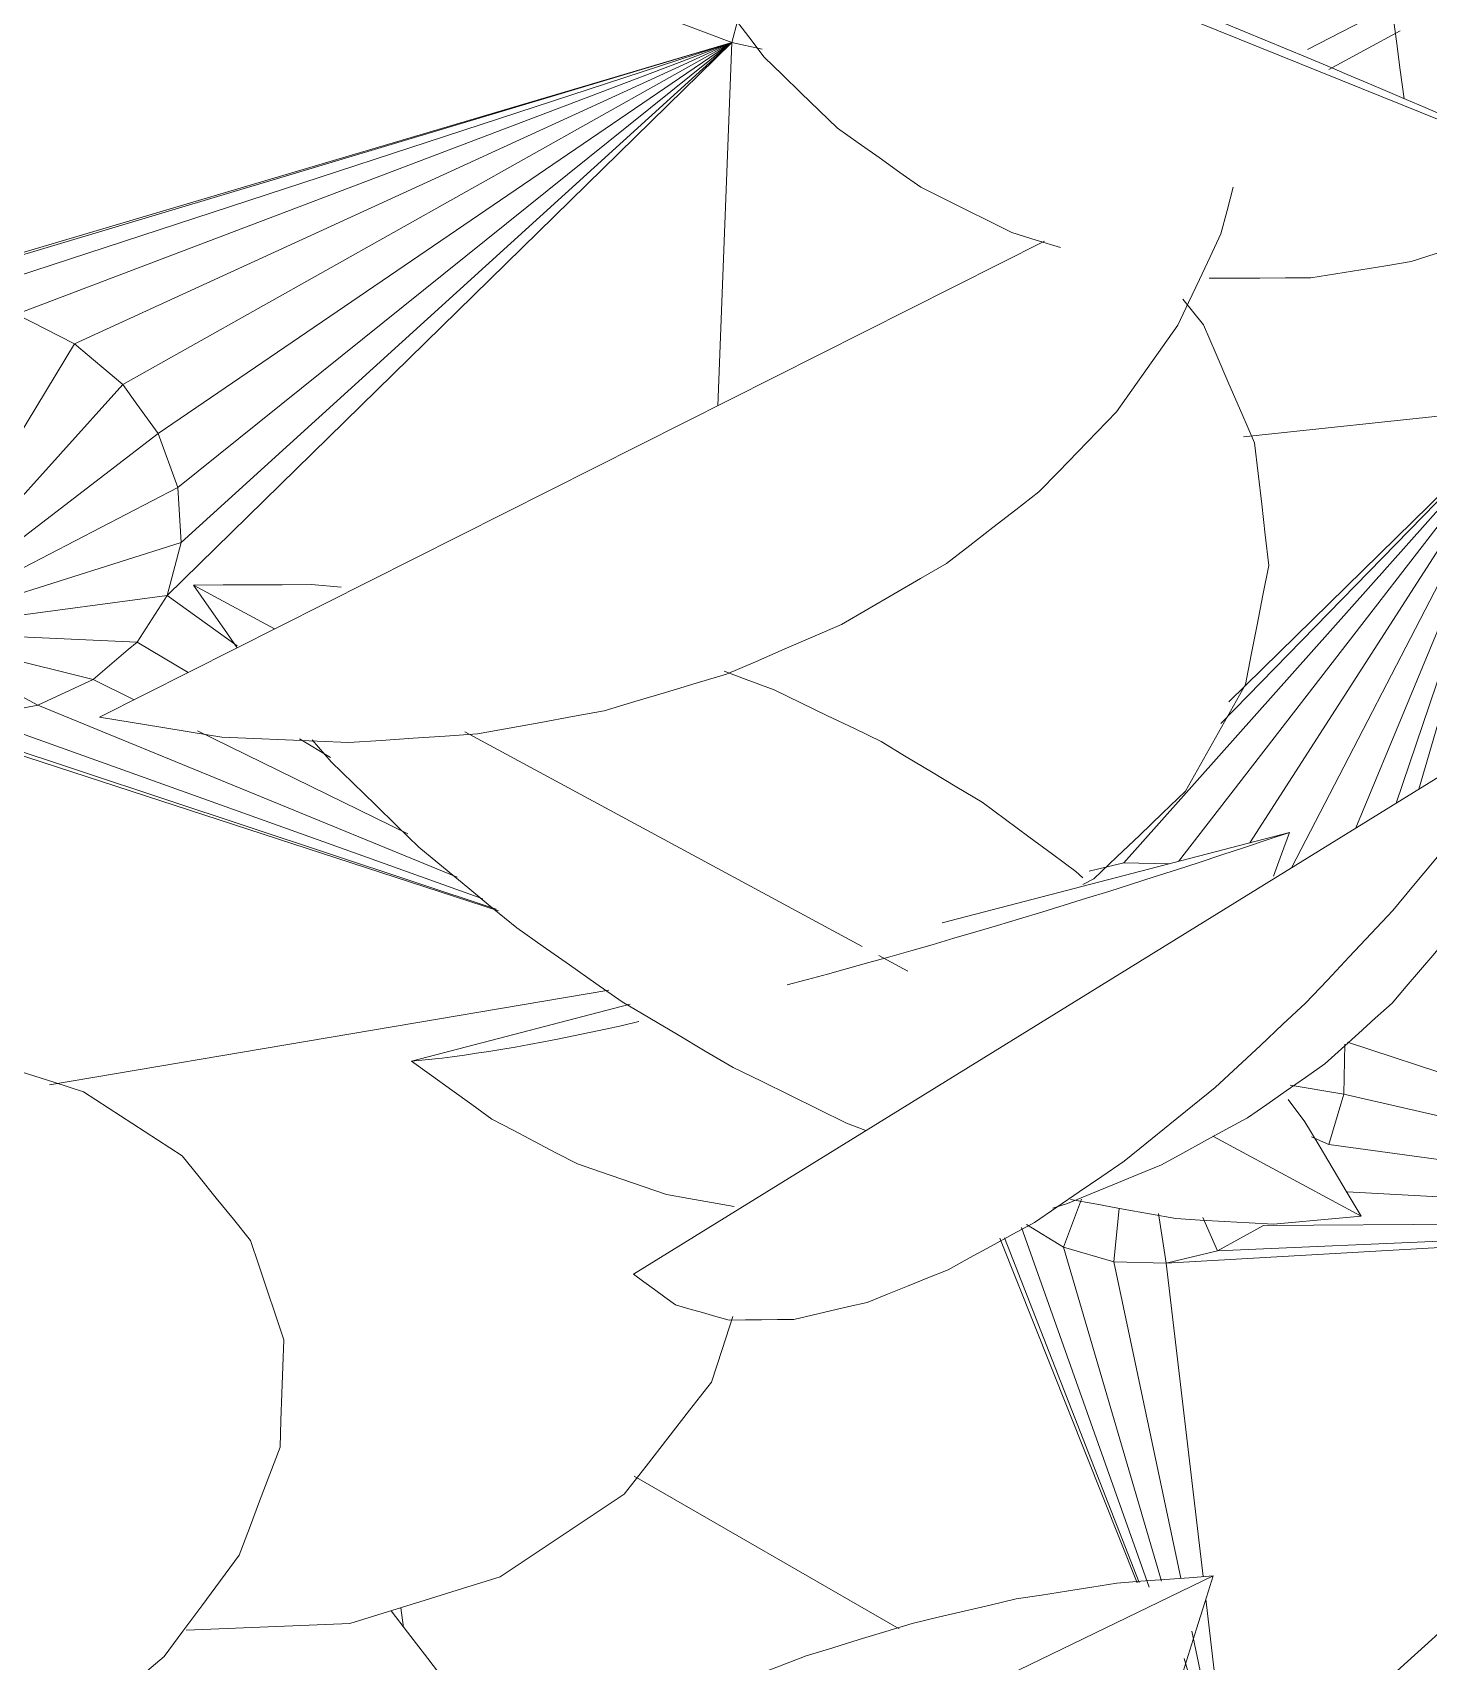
# Model space of a CAD drawing. Header units: metres. Extents: x -18.34 to -13.25, y -25.49 to -16.26.
# Drawn here: x -17.4655 to -17.4072, y -16.7891 to -16.7212 of the extents above; entities that cross this region are included whole.
import ezdxf

# ---------------------------------------------------------------- set-up
doc = ezdxf.new("R2010")
doc.units = ezdxf.units.M
doc.layers.add('Importações nas famílias', color=7, linetype='Continuous', lineweight=5)
doc.layers.add('Vegetação', color=7, linetype='Continuous', lineweight=5)

# ---------------------------------------------------------------- blocks, each defined once
blk = doc.blocks.new('Planta_pergolado_12200 - plantas pergolado_skp_Component_12-V552-Pavimento 02 - Executivo')
at = {"layer": 'Importações nas famílias', "color": 9}
blk.add_line((0.058849, 0.182428), (0.099732, 0.165928), dxfattribs=at)
at = {"layer": 'Importações nas famílias', "color": 9, "flags": 128}
for points in [[(0.060292, 0.178393), (0.059931, 0.179402), (0.05957, 0.18041), (0.05921, 0.181419), (0.058849, 0.182428)], [(0.058849, 0.182428), (0.059698, 0.182117), (0.060547, 0.181805), (0.061397, 0.181494), (0.062246, 0.181182)], [(0.062246, 0.181182), (0.063129, 0.180852), (0.064012, 0.180522), (0.064895, 0.180192), (0.065778, 0.179861)], [(0.065778, 0.179861), (0.066685, 0.179516), (0.067592, 0.17917), (0.068499, 0.178825), (0.069406, 0.17848)], [(0.062327, 0.174629), (0.061818, 0.17557), (0.061309, 0.176511), (0.060801, 0.177452), (0.060292, 0.178393)], [(0.069406, 0.17848), (0.070327, 0.178123), (0.071248, 0.177766), (0.072169, 0.177409), (0.07309, 0.177052)], [(0.07309, 0.177052), (0.074015, 0.176688), (0.074939, 0.176324), (0.075864, 0.17596), (0.076788, 0.175596)], [(0.076788, 0.175596), (0.077706, 0.175228), (0.078625, 0.174861), (0.079543, 0.174493), (0.080461, 0.174126)], [(0.064905, 0.171224), (0.06426, 0.172075), (0.063616, 0.172926), (0.062971, 0.173777), (0.062327, 0.174629)], [(0.080461, 0.174126), (0.081362, 0.173759), (0.082263, 0.173392), (0.083164, 0.173025), (0.084066, 0.172659)], [(0.084066, 0.172659), (0.08494, 0.172297), (0.085815, 0.171935), (0.086689, 0.171573), (0.087563, 0.171211)], [(0.067967, 0.168259), (0.067202, 0.169), (0.066436, 0.169742), (0.065671, 0.170483), (0.064905, 0.171224)], [(0.087563, 0.171211), (0.088401, 0.170858), (0.089239, 0.170505), (0.090077, 0.170152), (0.090915, 0.169799)], [(0.090915, 0.169799), (0.091707, 0.169458), (0.092499, 0.169118), (0.093292, 0.168778), (0.094084, 0.168437)], [(0.071441, 0.165803), (0.070572, 0.166417), (0.069704, 0.167031), (0.068835, 0.167645), (0.067967, 0.168259)], [(0.094084, 0.168437), (0.094821, 0.168113), (0.095559, 0.16779), (0.096296, 0.167466), (0.097034, 0.167142)], [(0.097034, 0.167142), (0.097708, 0.166839), (0.098383, 0.166535), (0.099058, 0.166231), (0.099732, 0.165928)], [(0.099732, 0.165928), (0.098784, 0.165447), (0.097836, 0.164966), (0.096888, 0.164486), (0.095941, 0.164005)], [(0.075244, 0.163914), (0.074293, 0.164386), (0.073342, 0.164858), (0.072392, 0.165331), (0.071441, 0.165803)], [(0.077267, 0.163275), (0.076255, 0.163594), (0.075244, 0.163914)], [(0.095941, 0.164005), (0.094931, 0.163676), (0.093922, 0.163348), (0.092913, 0.16302), (0.091904, 0.162691)], [(0.091904, 0.162691), (0.090857, 0.162523), (0.089811, 0.162354), (0.088764, 0.162185), (0.087718, 0.162017)], [(0.087718, 0.162017), (0.086658, 0.162012), (0.085599, 0.162008), (0.084539, 0.162003), (0.083479, 0.161998)]]:
    blk.add_lwpolyline(points, dxfattribs=at)
blk = doc.blocks.new('Planta_pergolado_12200 - plantas pergolado_skp_Component_12-V553-Pavimento 02 - Executivo')
at = {"layer": 'Importações nas famílias', "color": 9}
for p, q in [((0.072334, 0.135094), (0.086836, 0.13887)), ((0.050192, 0.129328), (0.05932, 0.131705)), ((0.058941, 0.130803), (0.059673, 0.130974))]:
    blk.add_line(p, q, dxfattribs=at)
at = {"layer": 'Importações nas famílias', "color": 9, "flags": 128}
for points in [[(0.083064, 0.137617), (0.084007, 0.137931), (0.08495, 0.138244), (0.085893, 0.138557), (0.086836, 0.13887)], [(0.086836, 0.13887), (0.086499, 0.13796), (0.086162, 0.13705)], [(0.079292, 0.136409), (0.080235, 0.136711), (0.081178, 0.137013), (0.082121, 0.137315), (0.083064, 0.137617)], [(0.075561, 0.13526), (0.076494, 0.135547), (0.077427, 0.135835), (0.078359, 0.136122), (0.079292, 0.136409)], [(0.071914, 0.134181), (0.072826, 0.134451), (0.073738, 0.134721), (0.07465, 0.13499), (0.075561, 0.13526)], [(0.06839, 0.133186), (0.069271, 0.133435), (0.070152, 0.133684), (0.071033, 0.133932), (0.071914, 0.134181)], [(0.065869, 0.13251), (0.066709, 0.132735), (0.06755, 0.13296), (0.06839, 0.133186)], [(0.056283, 0.130239), (0.056947, 0.13038), (0.057612, 0.130521), (0.058277, 0.130662), (0.058941, 0.130803)], [(0.053921, 0.129803), (0.054512, 0.129912), (0.055102, 0.130021), (0.055692, 0.13013), (0.056283, 0.130239)], [(0.050192, 0.129328), (0.050615, 0.12937), (0.051038, 0.129413), (0.051461, 0.129455), (0.051884, 0.129497)], [(0.053537, 0.126909), (0.052701, 0.127514), (0.051864, 0.128118), (0.051028, 0.128723), (0.050192, 0.129328)], [(0.051884, 0.129497), (0.052393, 0.129574), (0.052903, 0.12965), (0.053412, 0.129726), (0.053921, 0.129803)], [(0.05711, 0.125036), (0.056216, 0.125504), (0.055323, 0.125972), (0.05443, 0.126441), (0.053537, 0.126909)], [(0.060825, 0.123752), (0.059897, 0.124073), (0.058968, 0.124394), (0.058039, 0.124715), (0.05711, 0.125036)], [(0.063655, 0.123253), (0.062712, 0.123419), (0.061768, 0.123585), (0.060825, 0.123752)]]:
    blk.add_lwpolyline(points, dxfattribs=at)
blk = doc.blocks.new('Planta_pergolado_12200 - plantas pergolado_skp_Component_16-V555-Pavimento 02 - Executivo')
for name in ['Planta_pergolado_12200 - plantas pergolado_skp_Component_12-V552-Pavimento 02 - Executivo', 'Planta_pergolado_12200 - plantas pergolado_skp_Component_12-V553-Pavimento 02 - Executivo']:
    blk.add_blockref(name, (0, 0))
blk = doc.blocks.new('Planta_pergolado_12200 - plantas pergolado_skp_Component_12-V570-Pavimento 02 - Executivo')
at = {"layer": 'Importações nas famílias', "color": 9}
blk.add_line((0.091448, 0.17233), (0.08847, 0.170712), dxfattribs=at)
at = {"layer": 'Importações nas famílias', "color": 9, "flags": 128}
blk.add_lwpolyline([(0.087585, 0.171551), (0.088532, 0.172036), (0.089479, 0.17252), (0.090426, 0.173005), (0.091373, 0.173489)], dxfattribs=at)
blk = doc.blocks.new('Planta_pergolado_12200 - plantas pergolado_skp_Component_17-V571-Pavimento 02 - Executivo')
at = {"layer": 'Importações nas famílias', "color": 9}
for p, q in [((0.096889, 0.156661), (0.079921, 0.137606)), ((0.096889, 0.156661), (0.082194, 0.137662)), ((0.096889, 0.156661), (0.08396, 0.143411)), ((0.096889, 0.156661), (0.084293, 0.144315)), ((0.096889, 0.156661), (0.084907, 0.155375)), ((0.096889, 0.156661), (0.085178, 0.138439)), ((0.096889, 0.156661), (0.086911, 0.137395)), ((0.096889, 0.156661), (0.089599, 0.139055)), ((0.096889, 0.156661), (0.091283, 0.140095)), ((0.092224, 0.140676), (0.096889, 0.156661)), ((0.096889, 0.156661), (0.094914, 0.154724)), ((0.096889, 0.156661), (0.101182, 0.147032)), ((0.079921, 0.137606), (0.078473, 0.137255)), ((0.081807, 0.137561), (0.079921, 0.137606)), ((0.089094, 0.127951), (0.089147, 0.130034)), ((0.089246, 0.130113), (0.101284, 0.126167)), ((0.089094, 0.127951), (0.086862, 0.128316)), ((0.08897, 0.127527), (0.089094, 0.127951)), ((0.089094, 0.127951), (0.101135, 0.125164)), ((0.08897, 0.127527), (0.088474, 0.125845)), ((0.087756, 0.126158), (0.088474, 0.125845)), ((0.101066, 0.124132), (0.088474, 0.125845)), ((0.101006, 0.123233), (0.089233, 0.123869)), ((0.07815, 0.12356), (0.0774, 0.121563)), ((0.079723, 0.123187), (0.0795, 0.120944)), ((0.075645, 0.122384), (0.080971, 0.107369)), ((0.07585, 0.122511), (0.0774, 0.121563)), ((0.08136, 0.122969), (0.08169, 0.120891)), ((0.083214, 0.122797), (0.08382, 0.121408)), ((0.085744, 0.122459), (0.08382, 0.121408)), ((0.085744, 0.122459), (0.100961, 0.122561)), ((0.074738, 0.121937), (0.08047, 0.107554)), ((0.074937, 0.121947), (0.08055, 0.107563)), ((0.100923, 0.121996), (0.08169, 0.120891)), ((0.08382, 0.121408), (0.100933, 0.122152)), ((0.0774, 0.121563), (0.0795, 0.120944)), ((0.0774, 0.121563), (0.081492, 0.107622)), ((0.08382, 0.121408), (0.08169, 0.120891)), ((0.0795, 0.120944), (0.08169, 0.120891)), ((0.0795, 0.120944), (0.082289, 0.10774)), ((0.08169, 0.120891), (0.083227, 0.10781)), ((0.084423, 0.097636), (0.10102, 0.11265)), ((0.070542, 0.105632), (0.059476, 0.112006)), ((0.083338, 0.106871), (0.084423, 0.097636)), ((0.049742, 0.106509), (0.049852, 0.10568)), ((0.082755, 0.105536), (0.084423, 0.097636)), ((0.08244, 0.104391), (0.084423, 0.097636)), ((0.082081, 0.103514), (0.084423, 0.097636)), ((0.082106, 0.103575), (0.084423, 0.097636)), ((0.082219, 0.103851), (0.084423, 0.097636)), ((0.084423, 0.097636), (0.080258, 0.100035)), ((0.103409, 0.088714), (0.104593, 0.089074))]:
    blk.add_line(p, q, dxfattribs=at)
at = {"layer": 'Importações nas famílias', "color": 9, "flags": 128}
for points in [[(0.096889, 0.156661), (0.096605, 0.157843), (0.09632, 0.159026), (0.096036, 0.160208), (0.095794, 0.161211)], [(0.100049, 0.157605), (0.099217, 0.157357), (0.098053, 0.157009), (0.096889, 0.156661)], [(0.08147, 0.09377), (0.082208, 0.094736), (0.082946, 0.095703), (0.083685, 0.096669), (0.084423, 0.097636)], [(0.084423, 0.097636), (0.085306, 0.096568), (0.086188, 0.0955), (0.087071, 0.094433), (0.087954, 0.093365)], [(0.077618, 0.0908), (0.078581, 0.091542), (0.079544, 0.092285), (0.080507, 0.093027), (0.08147, 0.09377)], [(0.087954, 0.093365), (0.089107, 0.092599), (0.090261, 0.091833), (0.091414, 0.091067), (0.092567, 0.090301)], [(0.073132, 0.088929), (0.074254, 0.089396), (0.075375, 0.089864), (0.076497, 0.090332), (0.077618, 0.0908)], [(0.092567, 0.090301), (0.093893, 0.089902), (0.095219, 0.089503), (0.096544, 0.089104), (0.09787, 0.088705)], [(0.069521, 0.088445), (0.070725, 0.088606), (0.071928, 0.088767), (0.073132, 0.088929)], [(0.09787, 0.088705), (0.099255, 0.088707), (0.100639, 0.088709), (0.102024, 0.088711), (0.103409, 0.088714)]]:
    blk.add_lwpolyline(points, dxfattribs=at)
blk = doc.blocks.new('Planta_pergolado_12200 - plantas pergolado_skp_Component_16-V572-Pavimento 02 - Executivo')
for name in ['Planta_pergolado_12200 - plantas pergolado_skp_Component_12-V570-Pavimento 02 - Executivo', 'Planta_pergolado_12200 - plantas pergolado_skp_Component_17-V571-Pavimento 02 - Executivo']:
    blk.add_blockref(name, (0, 0))
blk = doc.blocks.new('Planta_pergolado_12200 - plantas pergolado_skp_Component_17-V601-Pavimento 02 - Executivo')
at = {"layer": 'Importações nas famílias', "color": 9, "flags": 128}
blk.add_lwpolyline([(0.091128, 0.173098), (0.091291, 0.171892), (0.091454, 0.170687), (0.091617, 0.169481)], dxfattribs=at)
blk = doc.blocks.new('Planta_pergolado_12200 - plantas pergolado_skp_Component_16-V602-Pavimento 02 - Executivo')
blk.add_blockref('Planta_pergolado_12200 - plantas pergolado_skp_Component_17-V601-Pavimento 02 - Executivo', (0, 0))
blk = doc.blocks.new('Planta_pergolado_12200 - plantas pergolado_skp_Component_17-V629-Pavimento 02 - Executivo')
at = {"layer": 'Importações nas famílias', "color": 9}
for p, q in [((0.063551, 0.171835), (0.019956, 0.18836)), ((0.063551, 0.171835), (0.063788, 0.172732)), ((0.063551, 0.171835), (0.027269, 0.161093)), ((0.063551, 0.171835), (0.02831, 0.161294)), ((0.063551, 0.171835), (0.031035, 0.161197)), ((0.063551, 0.171835), (0.0337, 0.160506)), ((0.063551, 0.171835), (0.036123, 0.159268)), ((0.063551, 0.171835), (0.03814, 0.157568)), ((0.063551, 0.171835), (0.039612, 0.155522)), ((0.039984, 0.14876), (0.063551, 0.171835)), ((0.063551, 0.171835), (0.04044, 0.153269)), ((0.063551, 0.171835), (0.040567, 0.150963)), ((0.063551, 0.171835), (0.062973, 0.156679)), ((0.064822, 0.171564), (0.063551, 0.171835)), ((0.083237, 0.160056), (0.082385, 0.161121)), ((0.036123, 0.159268), (0.0337, 0.160506)), ((0.036123, 0.159268), (0.028859, 0.147262)), ((0.03814, 0.157568), (0.036123, 0.159268)), ((0.028859, 0.147262), (0.03814, 0.157568)), ((0.03873, 0.156749), (0.03814, 0.157568)), ((0.039612, 0.155522), (0.03873, 0.156749)), ((0.039612, 0.155522), (0.028859, 0.147262)), ((0.04044, 0.153269), (0.039612, 0.155522)), ((0.028859, 0.147262), (0.04044, 0.153269)), ((0.040567, 0.150963), (0.04044, 0.153269)), ((0.028859, 0.147262), (0.040567, 0.150963)), ((0.039984, 0.14876), (0.040567, 0.150963)), ((0.028859, 0.147262), (0.039984, 0.14876)), ((0.038732, 0.146812), (0.039984, 0.14876)), ((0.039984, 0.14876), (0.042911, 0.146658)), ((0.038732, 0.146812), (0.028859, 0.147262)), ((0.028859, 0.147262), (0.036894, 0.14525)), ((0.028859, 0.147262), (0.034598, 0.144181)), ((0.038362, 0.146498), (0.036894, 0.14525)), ((0.038362, 0.146498), (0.038732, 0.146812)), ((0.038732, 0.146812), (0.04086, 0.145543)), ((0.036894, 0.14525), (0.034598, 0.144181)), ((0.038608, 0.144409), (0.036894, 0.14525)), ((0.05382, 0.135592), (0.026609, 0.144467)), ((0.034598, 0.144181), (0.031999, 0.143678)), ((0.052096, 0.136997), (0.034598, 0.144181)), ((0.029274, 0.143776), (0.053716, 0.135672)), ((0.031999, 0.143678), (0.053158, 0.136095)), ((0.050036, 0.138804), (0.041261, 0.143108)), ((0.045507, 0.142773), (0.046811, 0.141996)), ((0.078211, 0.136695), (0.078661, 0.136934)), ((0.035078, 0.128332), (0.05842, 0.132285))]:
    blk.add_line(p, q, dxfattribs=at)
at = {"layer": 'Importações nas famílias', "color": 9, "flags": 128}
for points in [[(0.085372, 0.155125), (0.084838, 0.156358), (0.084304, 0.157591), (0.083771, 0.158824), (0.083237, 0.160056)], [(0.085969, 0.150006), (0.08582, 0.151286), (0.08567, 0.152566), (0.085521, 0.153846), (0.085372, 0.155125)], [(0.084988, 0.145049), (0.085233, 0.146288), (0.085478, 0.147528), (0.085724, 0.148767), (0.085969, 0.150006)], [(0.082495, 0.14059), (0.083118, 0.141704), (0.083742, 0.142819), (0.084365, 0.143934), (0.084988, 0.145049)], [(0.078661, 0.136934), (0.07962, 0.137848), (0.080578, 0.138762), (0.081537, 0.139676), (0.082495, 0.14059)], [(0.062701, 0.115919), (0.063148, 0.117289), (0.063594, 0.11866)], [(0.059066, 0.111251), (0.059974, 0.112418), (0.060883, 0.113585), (0.061792, 0.114752), (0.062701, 0.115919)], [(0.05389, 0.107796), (0.055184, 0.10866), (0.056478, 0.109524), (0.057772, 0.110387), (0.059066, 0.111251)], [(0.047618, 0.105849), (0.049186, 0.106336), (0.050754, 0.106823), (0.052322, 0.10731), (0.05389, 0.107796)], [(0.040784, 0.105577), (0.042492, 0.105645), (0.044201, 0.105713), (0.045909, 0.105781), (0.047618, 0.105849)]]:
    blk.add_lwpolyline(points, dxfattribs=at)
blk = doc.blocks.new('Planta_pergolado_12200 - plantas pergolado_skp_Component_16-V630-Pavimento 02 - Executivo')
blk.add_blockref('Planta_pergolado_12200 - plantas pergolado_skp_Component_17-V629-Pavimento 02 - Executivo', (0, 0))
blk = doc.blocks.new('Planta_pergolado_12200 - plantas pergolado_skp_-V646-Pavimento 02 - Executivo')
blk.add_blockref('Planta_pergolado_12200 - plantas pergolado_skp_Component_16-V630-Pavimento 02 - Executivo', (0, 0))
blk = doc.blocks.new('Planta_pergolado_12200 - plantas pergolado_skp_-3067458-Pavimento 02 - Executivo')
for name in ['Planta_pergolado_12200 - plantas pergolado_skp_-V646-Pavimento 02 - Executivo', 'Planta_pergolado_12200 - plantas pergolado_skp_Component_16-V602-Pavimento 02 - Executivo', 'Planta_pergolado_12200 - plantas pergolado_skp_Component_16-V572-Pavimento 02 - Executivo', 'Planta_pergolado_12200 - plantas pergolado_skp_Component_16-V555-Pavimento 02 - Executivo']:
    blk.add_blockref(name, (0, 0))
blk = doc.blocks.new('Planta_pergolado_12200 - plantas pergolado_skp_Component_12-V927-Pavimento 02 - Executivo')
at = {"layer": 'Importações nas famílias', "color": 9}
blk.add_line((0.076602, 0.163543), (0.037163, 0.143682), dxfattribs=at)
at = {"layer": 'Importações nas famílias', "color": 9, "flags": 128}
for points in [[(0.083971, 0.163848), (0.084223, 0.164826), (0.084476, 0.165805)], [(0.082168, 0.160037), (0.082619, 0.16099), (0.08307, 0.161942), (0.08352, 0.162895), (0.083971, 0.163848)], [(0.079617, 0.15642), (0.080255, 0.157325), (0.080893, 0.158229), (0.08153, 0.159133), (0.082168, 0.160037)], [(0.076375, 0.153082), (0.077185, 0.153917), (0.077996, 0.154751), (0.078806, 0.155586), (0.079617, 0.15642)], [(0.072519, 0.1501), (0.073483, 0.150846), (0.074447, 0.151591), (0.075411, 0.152337), (0.076375, 0.153082)], [(0.068139, 0.147546), (0.069234, 0.148184), (0.070329, 0.148823), (0.071424, 0.149462), (0.072519, 0.1501)], [(0.063339, 0.145478), (0.064539, 0.145995), (0.065739, 0.146512), (0.066939, 0.147029), (0.068139, 0.147546)], [(0.058231, 0.143945), (0.059508, 0.144328), (0.060785, 0.144711), (0.062062, 0.145095), (0.063339, 0.145478)], [(0.037163, 0.143682), (0.038441, 0.143474), (0.039719, 0.143266), (0.040997, 0.143058), (0.042276, 0.14285)], [(0.052935, 0.142983), (0.054259, 0.143224), (0.055583, 0.143464), (0.056907, 0.143705), (0.058231, 0.143945)], [(0.042276, 0.14285), (0.0436, 0.142792), (0.044925, 0.142733), (0.04625, 0.142674), (0.047574, 0.142616)], [(0.047574, 0.142616), (0.048914, 0.142708), (0.050254, 0.1428), (0.051595, 0.142891), (0.052935, 0.142983)]]:
    blk.add_lwpolyline(points, dxfattribs=at)
blk = doc.blocks.new('Planta_pergolado_12200 - plantas pergolado_skp_Component_12-V928-Pavimento 02 - Executivo')
at = {"layer": 'Importações nas famílias', "color": 9}
for p, q in [((0.097733, 0.144079), (0.059451, 0.120437)), ((0.07756, 0.123376), (0.076952, 0.123191))]:
    blk.add_line(p, q, dxfattribs=at)
at = {"layer": 'Importações nas famílias', "color": 9, "flags": 128}
for points in [[(0.094583, 0.139761), (0.095371, 0.14084), (0.096158, 0.14192), (0.096946, 0.142999), (0.097733, 0.144079)], [(0.097733, 0.144079), (0.097504, 0.143242), (0.097274, 0.142406), (0.097045, 0.14157), (0.096815, 0.140734)], [(0.096815, 0.140734), (0.09646, 0.139935), (0.096104, 0.139137), (0.095749, 0.138338), (0.095394, 0.13754)], [(0.091145, 0.135615), (0.092005, 0.136652), (0.092864, 0.137688), (0.093724, 0.138724), (0.094583, 0.139761)], [(0.095394, 0.13754), (0.094917, 0.136788), (0.09444, 0.136036), (0.093963, 0.135284), (0.093486, 0.134533)], [(0.0875, 0.131739), (0.088411, 0.132708), (0.089322, 0.133677), (0.090234, 0.134646), (0.091145, 0.135615)], [(0.093486, 0.134533), (0.092893, 0.133836), (0.092299, 0.133139), (0.091706, 0.132443), (0.091113, 0.131746)], [(0.083732, 0.128224), (0.084674, 0.129103), (0.085616, 0.129982), (0.086558, 0.130861), (0.0875, 0.131739)], [(0.091113, 0.131746), (0.090409, 0.131112), (0.089706, 0.130478), (0.089003, 0.129844), (0.0883, 0.12921)], [(0.0883, 0.12921), (0.087494, 0.128646), (0.086689, 0.128082), (0.085884, 0.127518), (0.085079, 0.126954)], [(0.07993, 0.125152), (0.08088, 0.12592), (0.081831, 0.126688), (0.082781, 0.127456), (0.083732, 0.128224)], [(0.085079, 0.126954), (0.08418, 0.126466), (0.083282, 0.125978), (0.082384, 0.12549), (0.081485, 0.125002)], [(0.076184, 0.122596), (0.07712, 0.123235), (0.078057, 0.123874), (0.078993, 0.124513), (0.07993, 0.125152)], [(0.081485, 0.125002), (0.080504, 0.124596), (0.079523, 0.124189), (0.078541, 0.123783), (0.07756, 0.123376)], [(0.072581, 0.120614), (0.073482, 0.121109), (0.074382, 0.121605), (0.075283, 0.1221), (0.076184, 0.122596)], [(0.059451, 0.120437), (0.059889, 0.120115), (0.060327, 0.119792), (0.060765, 0.119469), (0.061203, 0.119147)], [(0.069206, 0.119254), (0.07005, 0.119594), (0.070894, 0.119934), (0.071737, 0.120274), (0.072581, 0.120614)], [(0.061203, 0.119147), (0.061764, 0.118988), (0.062326, 0.118829), (0.062888, 0.11867), (0.063449, 0.118512)], [(0.066138, 0.118548), (0.066905, 0.118724), (0.067672, 0.118901), (0.068439, 0.119078), (0.069206, 0.119254)], [(0.063449, 0.118512), (0.064122, 0.118521), (0.064794, 0.11853), (0.065466, 0.118539), (0.066138, 0.118548)]]:
    blk.add_lwpolyline(points, dxfattribs=at)
blk = doc.blocks.new('Planta_pergolado_12200 - plantas pergolado_skp_Component_17-V932-Pavimento 02 - Executivo')
at = {"layer": 'Importações nas famílias', "color": 9, "flags": 128}
for points in [[(0.031394, 0.129678), (0.032669, 0.12927), (0.033944, 0.128862), (0.03522, 0.128454), (0.036495, 0.128046)], [(0.036495, 0.128046), (0.037525, 0.127378), (0.038554, 0.12671), (0.039583, 0.126042), (0.040613, 0.125374)], [(0.040613, 0.125374), (0.041326, 0.124491), (0.042039, 0.123609), (0.042752, 0.122726), (0.043466, 0.121844)], [(0.043466, 0.121844), (0.043814, 0.120807), (0.044163, 0.11977), (0.044511, 0.118734), (0.04486, 0.117697)], [(0.04486, 0.117697), (0.04482, 0.116577), (0.04478, 0.115456), (0.04474, 0.114336), (0.0447, 0.113216)], [(0.0447, 0.113216), (0.044274, 0.112088), (0.043848, 0.110961), (0.043423, 0.109833), (0.042997, 0.108705)], [(0.042997, 0.108705), (0.042214, 0.107647), (0.041432, 0.106589), (0.040649, 0.105531), (0.039867, 0.104473)], [(0.039867, 0.104473), (0.038781, 0.103557), (0.037695, 0.102641), (0.036609, 0.101724), (0.035523, 0.100808)]]:
    blk.add_lwpolyline(points, dxfattribs=at)
blk = doc.blocks.new('Planta_pergolado_12200 - plantas pergolado_skp_Component_16-V933-Pavimento 02 - Executivo')
for name in ['Planta_pergolado_12200 - plantas pergolado_skp_Component_12-V927-Pavimento 02 - Executivo', 'Planta_pergolado_12200 - plantas pergolado_skp_Component_12-V928-Pavimento 02 - Executivo', 'Planta_pergolado_12200 - plantas pergolado_skp_Component_17-V932-Pavimento 02 - Executivo']:
    blk.add_blockref(name, (0, 0))
blk = doc.blocks.new('Planta_pergolado_12200 - plantas pergolado_skp_-V955-Pavimento 02 - Executivo')
blk.add_blockref('Planta_pergolado_12200 - plantas pergolado_skp_Component_16-V933-Pavimento 02 - Executivo', (0, 0))
blk = doc.blocks.new('Planta_pergolado_12200 - plantas pergolado_skp_-3067464-Pavimento 02 - Executivo')
blk.add_blockref('Planta_pergolado_12200 - plantas pergolado_skp_-V955-Pavimento 02 - Executivo', (0, 0))
blk = doc.blocks.new('Planta_pergolado_12200 - plantas pergolado_skp_-3067465-Pavimento 02 - Executivo')
for name in ['Planta_pergolado_12200 - plantas pergolado_skp_-3067464-Pavimento 02 - Executivo', 'Planta_pergolado_12200 - plantas pergolado_skp_-3067458-Pavimento 02 - Executivo']:
    blk.add_blockref(name, (0, 0))
blk = doc.blocks.new('Planta_pergolado_12200 - plantas pergolado_skp_Component_17-V1062-Pavimento 02 - Executivo')
at = {"layer": 'Importações nas famílias', "color": 9, "flags": 128}
blk.add_lwpolyline([(0.051721, 0.103286), (0.05087, 0.104388), (0.05002, 0.105489), (0.049332, 0.106381)], dxfattribs=at)
blk = doc.blocks.new('Planta_pergolado_12200 - plantas pergolado_skp_Component_16-V1063-Pavimento 02 - Executivo')
blk.add_blockref('Planta_pergolado_12200 - plantas pergolado_skp_Component_17-V1062-Pavimento 02 - Executivo', (0, 0))
blk = doc.blocks.new('Planta_pergolado_12200 - plantas pergolado_skp_-V1064-Pavimento 02 - Executivo')
blk.add_blockref('Planta_pergolado_12200 - plantas pergolado_skp_Component_16-V1063-Pavimento 02 - Executivo', (0, 0))
blk = doc.blocks.new('Planta_pergolado_12200 - plantas pergolado_skp_-3067414-Pavimento 02 - Executivo')
blk.add_blockref('Planta_pergolado_12200 - plantas pergolado_skp_-V1064-Pavimento 02 - Executivo', (0, 0))
blk = doc.blocks.new('Planta_pergolado_12200 - plantas pergolado_skp_Component_12-V1230-Pavimento 02 - Executivo')
at = {"layer": 'Importações nas famílias', "color": 9}
for p, q in [((0.041089, 0.149194), (0.044474, 0.147363)), ((0.046014, 0.149212), (0.047249, 0.149103)), ((0.052416, 0.143069), (0.068989, 0.134109)), ((0.046833, 0.14181), (0.046043, 0.14273)), ((0.077915, 0.13724), (0.078211, 0.136974)), ((0.069688, 0.133731), (0.070897, 0.133077)), ((0.086782, 0.127729), (0.087478, 0.126794)), ((0.069146, 0.126425), (0.068337, 0.126741)), ((0.08363, 0.126193), (0.089818, 0.122847))]:
    blk.add_line(p, q, dxfattribs=at)
at = {"layer": 'Importações nas famílias', "color": 9, "flags": 128}
for points in [[(0.041089, 0.149194), (0.04232, 0.149198), (0.043551, 0.149203), (0.044783, 0.149207), (0.046014, 0.149212)], [(0.042913, 0.146577), (0.04238, 0.147341), (0.041735, 0.148267), (0.041089, 0.149194)], [(0.063236, 0.145602), (0.064159, 0.145256), (0.065324, 0.144818)], [(0.065324, 0.144818), (0.066439, 0.14428), (0.067555, 0.143741), (0.06867, 0.143203), (0.069785, 0.142664)], [(0.069785, 0.142664), (0.070838, 0.14203), (0.071892, 0.141396), (0.072945, 0.140763), (0.073998, 0.140129)], [(0.050497, 0.138248), (0.049581, 0.139139), (0.048665, 0.140029), (0.047749, 0.14092), (0.046833, 0.14181)], [(0.073998, 0.140129), (0.074977, 0.139407), (0.075956, 0.138684), (0.076936, 0.137962), (0.077915, 0.13724)], [(0.054579, 0.134885), (0.053559, 0.135726), (0.052538, 0.136567), (0.051518, 0.137407), (0.050497, 0.138248)], [(0.058983, 0.131799), (0.057882, 0.13257), (0.056781, 0.133342), (0.05568, 0.134113), (0.054579, 0.134885)], [(0.063605, 0.129063), (0.06245, 0.129747), (0.061294, 0.130431), (0.060139, 0.131115), (0.058983, 0.131799)], [(0.068337, 0.126741), (0.067154, 0.127322), (0.065971, 0.127902), (0.064788, 0.128482), (0.063605, 0.129063)], [(0.087478, 0.126794), (0.088063, 0.125807), (0.088648, 0.12482), (0.089233, 0.123834), (0.089818, 0.122847)], [(0.082087, 0.12275), (0.080987, 0.122949), (0.079887, 0.123148), (0.078788, 0.123348), (0.077688, 0.123547)], [(0.086162, 0.122514), (0.085143, 0.122573), (0.084124, 0.122632), (0.083106, 0.122691), (0.082087, 0.12275)], [(0.089818, 0.122847), (0.088904, 0.122764), (0.08799, 0.122681), (0.087076, 0.122598), (0.086162, 0.122514)]]:
    blk.add_lwpolyline(points, dxfattribs=at)
blk = doc.blocks.new('Planta_pergolado_12200 - plantas pergolado_skp_Component_12-V1231-Pavimento 02 - Executivo')
at = {"layer": 'Importações nas famílias', "color": 9}
blk.add_line((0.034489, 0.084049), (0.083643, 0.107841), dxfattribs=at)
at = {"layer": 'Importações nas famílias', "color": 9, "flags": 128}
for points in [[(0.075425, 0.106877), (0.076475, 0.107043), (0.077525, 0.107209), (0.078575, 0.107374), (0.079625, 0.10754)], [(0.079625, 0.10754), (0.08063, 0.107615), (0.081634, 0.107691), (0.082638, 0.107766), (0.083643, 0.107841)], [(0.083643, 0.107841), (0.083294, 0.106733), (0.082946, 0.105625), (0.082598, 0.104517), (0.082249, 0.103409)], [(0.071088, 0.10586), (0.072172, 0.106114), (0.073256, 0.106369), (0.074341, 0.106623), (0.075425, 0.106877)], [(0.066663, 0.104499), (0.067769, 0.10484), (0.068875, 0.10518), (0.069982, 0.10552), (0.071088, 0.10586)], [(0.062198, 0.102811), (0.063314, 0.103233), (0.06443, 0.103655), (0.065547, 0.104077), (0.066663, 0.104499)], [(0.082249, 0.103409), (0.081708, 0.102346), (0.081167, 0.101283), (0.080625, 0.100221), (0.080084, 0.099158)], [(0.057744, 0.100813), (0.058858, 0.101313), (0.059971, 0.101812), (0.061085, 0.102312), (0.062198, 0.102811)], [(0.053351, 0.098528), (0.054449, 0.0991), (0.055548, 0.099671), (0.056646, 0.100242), (0.057744, 0.100813)], [(0.080084, 0.099158), (0.079362, 0.098165), (0.07864, 0.097173), (0.077918, 0.09618), (0.077196, 0.095188)], [(0.049065, 0.095982), (0.050137, 0.096618), (0.051208, 0.097255), (0.052279, 0.097892), (0.053351, 0.098528)], [(0.044937, 0.093202), (0.045969, 0.093897), (0.047001, 0.094592), (0.048033, 0.095287), (0.049065, 0.095982)], [(0.077196, 0.095188), (0.07631, 0.094289), (0.075425, 0.09339), (0.074539, 0.092491), (0.073654, 0.091592)], [(0.04101, 0.090219), (0.041992, 0.090965), (0.042973, 0.091711), (0.043955, 0.092456), (0.044937, 0.093202)], [(0.073654, 0.091592), (0.072625, 0.090807), (0.071597, 0.090023), (0.070569, 0.089238), (0.069541, 0.088454)], [(0.03733, 0.087067), (0.03825, 0.087855), (0.03917, 0.088643), (0.04009, 0.089431), (0.04101, 0.090219)], [(0.069541, 0.088454), (0.068394, 0.087802), (0.067247, 0.087151), (0.0661, 0.086499), (0.064953, 0.085848)], [(0.034784, 0.084603), (0.035633, 0.085424), (0.036481, 0.086246), (0.03733, 0.087067)], [(0.064953, 0.085848), (0.063714, 0.085345), (0.062476, 0.084841), (0.061237, 0.084338), (0.059998, 0.083835)], [(0.038907, 0.08243), (0.037664, 0.082768), (0.036421, 0.083106), (0.035179, 0.083443), (0.034444, 0.083643)], [(0.059998, 0.083835), (0.058697, 0.083492), (0.057396, 0.083149), (0.056095, 0.082806), (0.054793, 0.082462)], [(0.044122, 0.081752), (0.042819, 0.081921), (0.041515, 0.082091), (0.040211, 0.08226), (0.038907, 0.08243)], [(0.054793, 0.082462), (0.05346, 0.082287), (0.052126, 0.082112), (0.050793, 0.081938), (0.049459, 0.081763)], [(0.049459, 0.081763), (0.048125, 0.08176), (0.046791, 0.081757), (0.045457, 0.081754), (0.044122, 0.081752)]]:
    blk.add_lwpolyline(points, dxfattribs=at)
blk = doc.blocks.new('Planta_pergolado_12200 - plantas pergolado_skp_Component_16-V1235-Pavimento 02 - Executivo')
for name in ['Planta_pergolado_12200 - plantas pergolado_skp_Component_12-V1230-Pavimento 02 - Executivo', 'Planta_pergolado_12200 - plantas pergolado_skp_Component_12-V1231-Pavimento 02 - Executivo']:
    blk.add_blockref(name, (0, 0))
blk = doc.blocks.new('Planta_pergolado_12200 - plantas pergolado_skp_-V1266-Pavimento 02 - Executivo')
blk.add_blockref('Planta_pergolado_12200 - plantas pergolado_skp_Component_16-V1235-Pavimento 02 - Executivo', (0, 0))
blk = doc.blocks.new('Planta_pergolado_12200 - plantas pergolado_skp_-3067418-Pavimento 02 - Executivo')
blk.add_blockref('Planta_pergolado_12200 - plantas pergolado_skp_-V1266-Pavimento 02 - Executivo', (0, 0))
blk = doc.blocks.new('Planta_pergolado_12200 - plantas pergolado_skp_-3067421-Pavimento 02 - Executivo')
for name in ['Planta_pergolado_12200 - plantas pergolado_skp_-3067418-Pavimento 02 - Executivo', 'Planta_pergolado_12200 - plantas pergolado_skp_-3067414-Pavimento 02 - Executivo']:
    blk.add_blockref(name, (0, 0))
blk = doc.blocks.new('Planta_pergolado_12200 - Planta_pergolado_12200-3067476-Pavimento 02 - Executivo')
for name in ['Planta_pergolado_12200 - plantas pergolado_skp_-3067421-Pavimento 02 - Executivo', 'Planta_pergolado_12200 - plantas pergolado_skp_-3067465-Pavimento 02 - Executivo']:
    blk.add_blockref(name, (0, 0))

msp = doc.modelspace()

# ---------------------------------------------------------------- block references
at = {"layer": 'Vegetação', "color": 9}
msp.add_blockref('Planta_pergolado_12200 - Planta_pergolado_12200-3067476-Pavimento 02 - Executivo', (-17.499852, -16.893415), dxfattribs=at)

doc.saveas('drawing.dxf')
